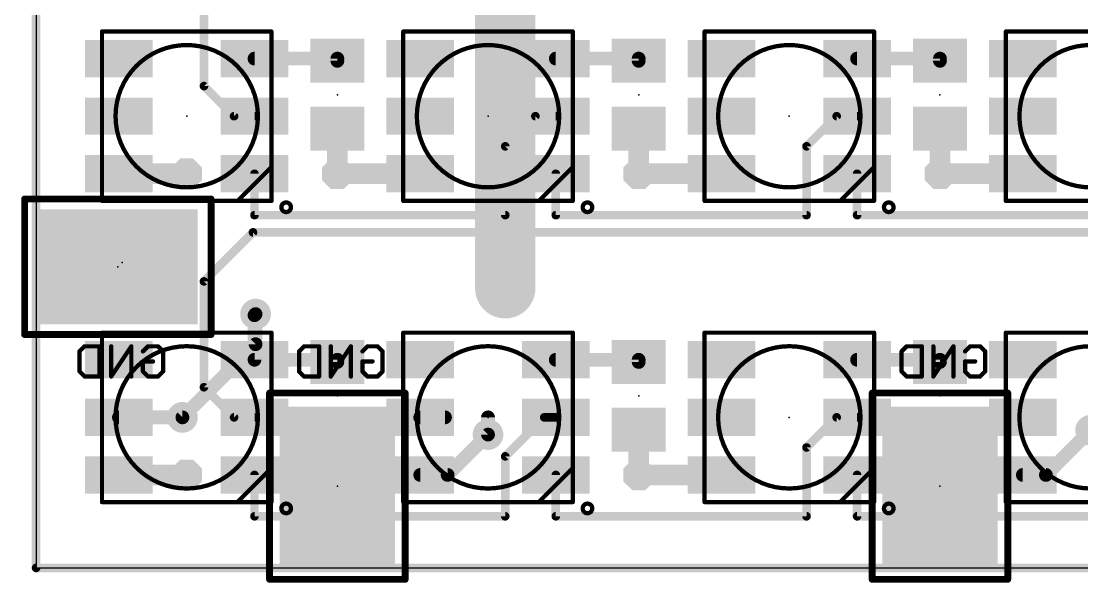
# Model space of a CAD drawing. Extents: x -36 to 36, y -36 to 36.
# Drawn here: x -36 to -4.71, y -36 to -19.42 of the extents above; entities that cross this region are included whole.
import ezdxf

# ---------------------------------------------------------------- set-up
doc = ezdxf.new("R2010")
doc.units = 0
for name, color, linetype in [('1', 12, 'CONTINUOUS'), ('16', 132, 'CONTINUOUS'), ('18', 4, 'CONTINUOUS'), ('20', 53, 'CONTINUOUS'), ('21', 40, 'CONTINUOUS'), ('22', 6, 'CONTINUOUS'), ('23', 53, 'CONTINUOUS'), ('24', 53, 'CONTINUOUS'), ('39', 12, 'CONTINUOUS'), ('41', 12, 'CONTINUOUS')]:
    doc.layers.add(name, color=color, linetype=linetype)

# ---------------------------------------------------------------- blocks, each defined once
blk = doc.blocks.new('RECT')
blk.add_solid([(-0.5, -0.5), (0.5, -0.5), (-0.5, 0.5), (0.5, 0.5)])
blk = doc.blocks.new('PIE')
at = {"const_width": 0.5}
blk.add_lwpolyline([(0, -0.25, 1), (0, 0.25, 1), (0, -0.25)], format="xyb", dxfattribs=at)
blk = doc.blocks.new('OCTAGONV')
at = {"const_width": 0.5}
blk.add_lwpolyline([(-0.25, -0.1036), (-0.25, 0.1036), (-0.1036, 0.25), (0.1036, 0.25), (0.25, 0.1036), (0.25, -0.1036), (0.1036, -0.25), (-0.1036, -0.25), (-0.25, -0.1036), (-0.25, 0.1036)], dxfattribs=at)
blk = doc.blocks.new('ROUNDV')
at = {"const_width": 0.5}
blk.add_lwpolyline([(0, -0.25, 1), (0, 0.25, 1), (0, -0.25)], format="xyb", dxfattribs=at)

msp = doc.modelspace()

# ---------------------------------------------------------------- linework, layer by layer
at = {"layer": '1'}
for points, const_width in [([(-35.56, 35.56), (-35.56, -35.56)], 0.254), ([(-30.607, -18.1839), (-30.607, -21.336)], 0.254), ([(-29.115, -20.525), (-26.67, -20.525)], 0.4064), ([(-26.67, -20.525), (-26.67, -20.59)], 0.4064), ([(-20.225, -20.525), (-17.78, -20.525)], 0.4064), ([(-17.78, -20.525), (-17.78, -20.59)], 0.4064), ([(-11.335, -20.525), (-8.89, -20.525)], 0.4064), ([(-8.89, -20.525), (-8.89, -20.59)], 0.4064), ([(-30.607, -21.336), (-29.718, -22.225)], 0.254), ([(-29.718, -22.225), (-29.115, -22.225)], 0.254), ([(-20.828, -22.225), (-21.717, -23.114)], 0.254), ([(-20.225, -22.225), (-20.828, -22.225)], 0.254), ([(-11.938, -22.225), (-12.827, -23.114)], 0.254), ([(-11.335, -22.225), (-11.938, -22.225)], 0.254), ([(-26.67, -22.59), (-26.67, -23.925)], 0.6096), ([(-17.78, -22.59), (-17.78, -23.925)], 0.6096), ([(-8.89, -22.59), (-8.89, -23.925)], 0.6096), ([(-21.717, -23.114), (-21.717, -25.146)], 0.254), ([(-12.827, -23.114), (-12.827, -25.146)], 0.254), ([(-33.115, -23.925), (-31.115, -23.925)], 0.6096), ([(-26.67, -23.925), (-24.225, -23.925)], 0.6096), ([(-17.78, -23.925), (-15.335, -23.925)], 0.6096), ([(-8.89, -23.925), (-6.445, -23.925)], 0.6096), ([(-29.115, -25.146), (-29.115, -23.925)], 0.254), ([(-20.225, -25.146), (-20.225, -23.925)], 0.254), ([(-11.335, -25.146), (-11.335, -23.925)], 0.254), ([(-21.717, -25.146), (-29.115, -25.146)], 0.254), ([(-12.827, -25.146), (-20.225, -25.146)], 0.254), ([(-3.937, -25.146), (-11.335, -25.146)], 0.254), ([(-29.159, -25.654), (-30.607, -27.102)], 0.254), ([(25.654, -25.654), (-29.159, -25.654)], 0.254), ([(-30.607, -27.102), (-30.607, -30.226)], 0.254), ([(-29.083, -28.067), (-29.115, -28.099)], 0.4064), ([(-29.115, -28.099), (-29.115, -29.415)], 0.4064), ([(-29.115, -29.415), (-26.67, -29.415)], 0.4064), ([(-26.67, -29.415), (-26.67, -29.48)], 0.4064), ([(-20.225, -29.415), (-17.78, -29.415)], 0.4064), ([(-17.78, -29.415), (-17.78, -29.48)], 0.4064), ([(-11.335, -29.415), (-8.89, -29.415)], 0.4064), ([(-8.89, -29.415), (-8.89, -29.48)], 0.4064), ([(-30.607, -30.226), (-29.718, -31.115)], 0.254), ([(-33.115, -31.115), (-31.242, -31.115)], 0.4064), ([(-24.225, -31.115), (-23.495, -31.115)], 0.4064), ([(-29.718, -31.115), (-29.115, -31.115)], 0.254), ([(-26.67, -31.48), (-26.67, -32.815)], 0.6096), ([(-20.565, -31.115), (-21.717, -32.267)], 0.254), ([(-20.225, -31.115), (-20.565, -31.115)], 0.254), ([(-17.78, -31.48), (-17.78, -32.815)], 0.6096), ([(-11.938, -31.115), (-12.827, -32.004)], 0.254), ([(-11.335, -31.115), (-11.938, -31.115)], 0.254), ([(-8.89, -31.48), (-8.89, -32.815)], 0.6096), ([(-5.764, -32.815), (-4.445, -31.496)], 0.4064), ([(-23.417, -32.815), (-22.225, -31.623)], 0.4064), ([(-12.827, -32.004), (-12.827, -34.036)], 0.254), ([(-21.717, -32.267), (-21.717, -34.036)], 0.254), ([(-33.115, -32.815), (-31.115, -32.815)], 0.6096), ([(-26.67, -32.815), (-24.225, -32.815)], 0.6096), ([(-17.78, -32.815), (-15.335, -32.815)], 0.6096), ([(-8.89, -32.815), (-6.445, -32.815)], 0.6096), ([(-29.115, -34.036), (-29.115, -32.815)], 0.254), ([(-24.225, -32.815), (-23.417, -32.815)], 0.4064), ([(-20.225, -34.036), (-20.225, -32.815)], 0.254), ([(-11.335, -34.036), (-11.335, -32.815)], 0.254), ([(-6.445, -32.815), (-5.764, -32.815)], 0.4064), ([(-21.717, -34.036), (-29.115, -34.036)], 0.254), ([(-12.827, -34.036), (-20.225, -34.036)], 0.254), ([(-3.937, -34.036), (-11.335, -34.036)], 0.254), ([(-35.56, -35.56), (35.56, -35.56)], 0.254)]:
    msp.add_lwpolyline(points, dxfattribs=dict(at, const_width=const_width))
for points, const_width in [([(-29.115, -20.4234, 1), (-29.115, -20.6266)], 0.2032), ([(-26.5684, -20.525, 1), (-26.7716, -20.525)], 0.2032), ([(-26.67, -20.6266, 1), (-26.67, -20.4234)], 0.2032), ([(-20.225, -20.4234, 1), (-20.225, -20.6266)], 0.2032), ([(-17.6784, -20.525, 1), (-17.8816, -20.525)], 0.2032), ([(-17.78, -20.6266, 1), (-17.78, -20.4234)], 0.2032), ([(-11.335, -20.4234, 1), (-11.335, -20.6266)], 0.2032), ([(-8.7884, -20.525, 1), (-8.9916, -20.525)], 0.2032), ([(-8.89, -20.6266, 1), (-8.89, -20.4234)], 0.2032), ([(-26.7716, -20.59, 1), (-26.5684, -20.59)], 0.2032), ([(-17.8816, -20.59, 1), (-17.6784, -20.59)], 0.2032), ([(-8.9916, -20.59, 1), (-8.7884, -20.59)], 0.2032), ([(-30.5621, -21.2911, 1), (-30.6519, -21.3809)], 0.127), ([(-30.6705, -21.336, 1), (-30.5435, -21.336)], 0.127), ([(-29.718, -22.1615, 1), (-29.718, -22.2885)], 0.127), ([(-29.7629, -22.2699, 1), (-29.6731, -22.1801)], 0.127), ([(-29.115, -22.2885, 1), (-29.115, -22.1615)], 0.127), ([(-20.828, -22.1615, 1), (-20.828, -22.2885)], 0.127), ([(-20.7831, -22.2699, 1), (-20.8729, -22.1801)], 0.127), ([(-20.225, -22.2885, 1), (-20.225, -22.1615)], 0.127), ([(-11.938, -22.1615, 1), (-11.938, -22.2885)], 0.127), ([(-11.8931, -22.2699, 1), (-11.9829, -22.1801)], 0.127), ([(-11.335, -22.2885, 1), (-11.335, -22.1615)], 0.127), ([(-26.5176, -22.59, 1), (-26.8224, -22.59)], 0.3048), ([(-17.6276, -22.59, 1), (-17.9324, -22.59)], 0.3048), ([(-8.7376, -22.59, 1), (-9.0424, -22.59)], 0.3048), ([(-21.6535, -23.114, 1), (-21.7805, -23.114)], 0.127), ([(-21.7619, -23.0691, 1), (-21.6721, -23.1589)], 0.127), ([(-12.7635, -23.114, 1), (-12.8905, -23.114)], 0.127), ([(-12.8719, -23.0691, 1), (-12.7821, -23.1589)], 0.127), ([(-33.115, -23.7726, 1), (-33.115, -24.0774)], 0.3048), ([(-31.115, -24.0774, 1), (-31.115, -23.7726)], 0.3048), ([(-26.67, -23.7726, 1), (-26.67, -24.0774)], 0.3048), ([(-26.8224, -23.925, 1), (-26.5176, -23.925)], 0.3048), ([(-24.225, -24.0774, 1), (-24.225, -23.7726)], 0.3048), ([(-17.78, -23.7726, 1), (-17.78, -24.0774)], 0.3048), ([(-17.9324, -23.925, 1), (-17.6276, -23.925)], 0.3048), ([(-15.335, -24.0774, 1), (-15.335, -23.7726)], 0.3048), ([(-8.89, -23.7726, 1), (-8.89, -24.0774)], 0.3048), ([(-9.0424, -23.925, 1), (-8.7376, -23.925)], 0.3048), ([(-6.445, -24.0774, 1), (-6.445, -23.7726)], 0.3048), ([(-29.0515, -23.925, 1), (-29.1785, -23.925)], 0.127), ([(-20.1615, -23.925, 1), (-20.2885, -23.925)], 0.127), ([(-11.2715, -23.925, 1), (-11.3985, -23.925)], 0.127), ([(-29.115, -25.0825, 1), (-29.115, -25.2095)], 0.127), ([(-21.717, -25.2095, 1), (-21.717, -25.0825)], 0.127), ([(-20.225, -25.0825, 1), (-20.225, -25.2095)], 0.127), ([(-12.827, -25.2095, 1), (-12.827, -25.0825)], 0.127), ([(-11.335, -25.0825, 1), (-11.335, -25.2095)], 0.127), ([(-29.1785, -25.146, 1), (-29.0515, -25.146)], 0.127), ([(-21.7805, -25.146, 1), (-21.6535, -25.146)], 0.127), ([(-20.2885, -25.146, 1), (-20.1615, -25.146)], 0.127), ([(-12.8905, -25.146, 1), (-12.7635, -25.146)], 0.127), ([(-11.3985, -25.146, 1), (-11.2715, -25.146)], 0.127), ([(-29.159, -25.5905, 1), (-29.159, -25.7175)], 0.127), ([(-29.1141, -25.6989, 1), (-29.2039, -25.6091)], 0.127), ([(-30.5435, -27.102, 1), (-30.6705, -27.102)], 0.127), ([(-30.6519, -27.0571, 1), (-30.5621, -27.1469)], 0.127), ([(-29.0134, -28.099, 1), (-29.2166, -28.099)], 0.2032), ([(-29.1868, -28.0272, 1), (-29.0432, -28.1708)], 0.2032), ([(-29.0112, -28.1388, 1), (-29.1548, -27.9952)], 0.2032), ([(-29.115, -29.3134, 1), (-29.115, -29.5166)], 0.2032), ([(-29.2166, -29.415, 1), (-29.0134, -29.415)], 0.2032), ([(-26.5684, -29.415, 1), (-26.7716, -29.415)], 0.2032), ([(-26.7716, -29.48, 1), (-26.5684, -29.48)], 0.2032), ([(-26.67, -29.5166, 1), (-26.67, -29.3134)], 0.2032), ([(-20.225, -29.3134, 1), (-20.225, -29.5166)], 0.2032), ([(-17.6784, -29.415, 1), (-17.8816, -29.415)], 0.2032), ([(-17.8816, -29.48, 1), (-17.6784, -29.48)], 0.2032), ([(-17.78, -29.5166, 1), (-17.78, -29.3134)], 0.2032), ([(-11.335, -29.3134, 1), (-11.335, -29.5166)], 0.2032), ([(-8.7884, -29.415, 1), (-8.9916, -29.415)], 0.2032), ([(-8.9916, -29.48, 1), (-8.7884, -29.48)], 0.2032), ([(-8.89, -29.5166, 1), (-8.89, -29.3134)], 0.2032), ([(-30.5621, -30.1811, 1), (-30.6519, -30.2709)], 0.127), ([(-30.6705, -30.226, 1), (-30.5435, -30.226)], 0.127), ([(-33.115, -31.0134, 1), (-33.115, -31.2166)], 0.2032), ([(-31.242, -31.2166, 1), (-31.242, -31.0134)], 0.2032), ([(-24.225, -31.0134, 1), (-24.225, -31.2166)], 0.2032), ([(-23.495, -31.2166, 1), (-23.495, -31.0134)], 0.2032), ([(-29.718, -31.0515, 1), (-29.718, -31.1785)], 0.127), ([(-29.7629, -31.1599, 1), (-29.6731, -31.0701)], 0.127), ([(-29.115, -31.1785, 1), (-29.115, -31.0515)], 0.127), ([(-26.5176, -31.48, 1), (-26.8224, -31.48)], 0.3048), ([(-20.565, -31.0515, 1), (-20.565, -31.1785)], 0.127), ([(-20.5201, -31.1599, 1), (-20.6099, -31.0701)], 0.127), ([(-20.225, -31.1785, 1), (-20.225, -31.0515)], 0.127), ([(-17.6276, -31.48, 1), (-17.9324, -31.48)], 0.3048), ([(-11.938, -31.0515, 1), (-11.938, -31.1785)], 0.127), ([(-11.8931, -31.1599, 1), (-11.9829, -31.0701)], 0.127), ([(-11.335, -31.1785, 1), (-11.335, -31.0515)], 0.127), ([(-8.7376, -31.48, 1), (-9.0424, -31.48)], 0.3048), ([(-22.1532, -31.6948, 1), (-22.2968, -31.5512)], 0.2032), ([(-12.7635, -32.004, 1), (-12.8905, -32.004)], 0.127), ([(-12.8719, -31.9591, 1), (-12.7821, -32.0489)], 0.127), ([(-21.6535, -32.267, 1), (-21.7805, -32.267)], 0.127), ([(-21.7619, -32.2221, 1), (-21.6721, -32.3119)], 0.127), ([(-33.115, -32.6626, 1), (-33.115, -32.9674)], 0.3048), ([(-31.115, -32.9674, 1), (-31.115, -32.6626)], 0.3048), ([(-26.67, -32.6626, 1), (-26.67, -32.9674)], 0.3048), ([(-24.225, -32.9674, 1), (-24.225, -32.6626)], 0.3048), ([(-17.78, -32.6626, 1), (-17.78, -32.9674)], 0.3048), ([(-15.335, -32.9674, 1), (-15.335, -32.6626)], 0.3048), ([(-8.89, -32.6626, 1), (-8.89, -32.9674)], 0.3048), ([(-6.445, -32.9674, 1), (-6.445, -32.6626)], 0.3048), ([(-29.0515, -32.815, 1), (-29.1785, -32.815)], 0.127), ([(-26.8224, -32.815, 1), (-26.5176, -32.815)], 0.3048), ([(-24.225, -32.7134, 1), (-24.225, -32.9166)], 0.2032), ([(-23.4888, -32.7432, 1), (-23.3452, -32.8868)], 0.2032), ([(-23.417, -32.9166, 1), (-23.417, -32.7134)], 0.2032), ([(-20.1615, -32.815, 1), (-20.2885, -32.815)], 0.127), ([(-17.9324, -32.815, 1), (-17.6276, -32.815)], 0.3048), ([(-11.2715, -32.815, 1), (-11.3985, -32.815)], 0.127), ([(-9.0424, -32.815, 1), (-8.7376, -32.815)], 0.3048), ([(-6.445, -32.7134, 1), (-6.445, -32.9166)], 0.2032), ([(-5.8358, -32.7432, 1), (-5.6922, -32.8868)], 0.2032), ([(-5.764, -32.9166, 1), (-5.764, -32.7134)], 0.2032), ([(-29.115, -33.9725, 1), (-29.115, -34.0995)], 0.127), ([(-29.1785, -34.036, 1), (-29.0515, -34.036)], 0.127), ([(-21.7805, -34.036, 1), (-21.6535, -34.036)], 0.127), ([(-21.717, -34.0995, 1), (-21.717, -33.9725)], 0.127), ([(-20.225, -33.9725, 1), (-20.225, -34.0995)], 0.127), ([(-20.2885, -34.036, 1), (-20.1615, -34.036)], 0.127), ([(-12.8905, -34.036, 1), (-12.7635, -34.036)], 0.127), ([(-12.827, -34.0995, 1), (-12.827, -33.9725)], 0.127), ([(-11.335, -33.9725, 1), (-11.335, -34.0995)], 0.127), ([(-11.3985, -34.036, 1), (-11.2715, -34.036)], 0.127), ([(-35.56, -35.4965, 1), (-35.56, -35.6235)], 0.127), ([(-35.6235, -35.56, 1), (-35.4965, -35.56)], 0.127)]:
    msp.add_lwpolyline(points, format="xyb", dxfattribs=dict(at, const_width=const_width))
at = {"layer": '16'}
for points, const_width in [([(-35.56, 35.56), (-35.56, -35.56)], 0.254), ([(-21.717, -18.034), (-21.717, -27.305)], 1.778), ([(-29.083, -28.956), (-29.083, -28.067)], 0.4064), ([(-31.242, -31.115), (-29.083, -28.956)], 0.4064), ([(-22.225, -31.623), (-22.225, -31.115)], 0.4064), ([(-35.56, -35.56), (35.56, -35.56)], 0.254)]:
    msp.add_lwpolyline(points, dxfattribs=dict(at, const_width=const_width))
for points, const_width in [([(-22.1615, -27.305, 1), (-21.2725, -27.305)], 0.889), ([(-28.9814, -28.067, 1), (-29.1846, -28.067)], 0.2032), ([(-29.0112, -29.0278, 1), (-29.1548, -28.8842)], 0.2032), ([(-29.1846, -28.956, 1), (-28.9814, -28.956)], 0.2032), ([(-31.3138, -31.0432, 1), (-31.1702, -31.1868)], 0.2032), ([(-22.1234, -31.115, 1), (-22.3266, -31.115)], 0.2032), ([(-22.3266, -31.623, 1), (-22.1234, -31.623)], 0.2032), ([(-35.56, -35.4965, 1), (-35.56, -35.6235)], 0.127), ([(-35.6235, -35.56, 1), (-35.4965, -35.56)], 0.127)]:
    msp.add_lwpolyline(points, format="xyb", dxfattribs=dict(at, const_width=const_width))
at = {"layer": '20'}
for p, q in [((-35.56, 35.56), (-35.56, -35.56)), ((-35.56, -35.56), (35.56, -35.56))]:
    msp.add_line(p, q, dxfattribs=at)
at = {"layer": '21'}
for points, const_width in [([(-33.5832, -19.725, 1), (-33.6468, -19.725)], 0.0635), ([(-33.615, -19.6933, 1), (-33.615, -19.7568)], 0.0635), ([(-28.5833, -19.725, 1), (-28.6468, -19.725)], 0.0635), ([(-28.615, -19.7568, 1), (-28.615, -19.6933)], 0.0635), ([(-24.6933, -19.725, 1), (-24.7568, -19.725)], 0.0635), ([(-24.725, -19.6933, 1), (-24.725, -19.7568)], 0.0635), ([(-19.6933, -19.725, 1), (-19.7568, -19.725)], 0.0635), ([(-19.725, -19.7568, 1), (-19.725, -19.6933)], 0.0635), ([(-15.8033, -19.725, 1), (-15.8668, -19.725)], 0.0635), ([(-15.835, -19.6933, 1), (-15.835, -19.7568)], 0.0635), ([(-10.8033, -19.725, 1), (-10.8668, -19.725)], 0.0635), ([(-10.835, -19.7568, 1), (-10.835, -19.6933)], 0.0635), ([(-6.9133, -19.725, 1), (-6.9768, -19.725)], 0.0635), ([(-6.945, -19.6933, 1), (-6.945, -19.7568)], 0.0635), ([(-31.115, -24.325, 1), (-31.115, -20.125, 1), (-31.115, -24.325)], 0.127), ([(-22.225, -24.325, 1), (-22.225, -20.125, 1), (-22.225, -24.325)], 0.127), ([(-13.335, -24.325, 1), (-13.335, -20.125, 1), (-13.335, -24.325)], 0.127), ([(-4.445, -24.325, 1), (-4.445, -20.125, 1), (-4.445, -24.325)], 0.127), ([(-28.5833, -23.725, 1), (-28.6468, -23.725)], 0.0635), ([(-28.6468, -23.725, 1), (-28.5833, -23.725)], 0.0635), ([(-28.5925, -23.7475, 1), (-28.6375, -23.7025)], 0.0635), ([(-19.6933, -23.725, 1), (-19.7568, -23.725)], 0.0635), ([(-19.7568, -23.725, 1), (-19.6933, -23.725)], 0.0635), ([(-19.7025, -23.7475, 1), (-19.7475, -23.7025)], 0.0635), ([(-10.8033, -23.725, 1), (-10.8668, -23.725)], 0.0635), ([(-10.8668, -23.725, 1), (-10.8033, -23.725)], 0.0635), ([(-10.8125, -23.7475, 1), (-10.8575, -23.7025)], 0.0635), ([(-33.6468, -24.725, 1), (-33.5832, -24.725)], 0.0635), ([(-33.615, -24.6933, 1), (-33.615, -24.7568)], 0.0635), ([(-29.6375, -24.7025, 1), (-29.5925, -24.7475)], 0.0635), ([(-29.615, -24.6933, 1), (-29.615, -24.7568)], 0.0635), ([(-29.615, -24.7568, 1), (-29.615, -24.6933)], 0.0635), ([(-28.6468, -24.725, 1), (-28.5833, -24.725)], 0.0635), ([(-28.615, -24.7568, 1), (-28.615, -24.6933)], 0.0635), ([(-28.181, -25.0544, 1), (-28.181, -24.7716, 1), (-28.181, -25.0544)], 0.127), ([(-24.725, -24.6933, 1), (-24.725, -24.7568)], 0.0635), ([(-24.7568, -24.725, 1), (-24.6933, -24.725)], 0.0635), ([(-20.7475, -24.7025, 1), (-20.7025, -24.7475)], 0.0635), ([(-20.725, -24.6933, 1), (-20.725, -24.7568)], 0.0635), ([(-20.725, -24.7568, 1), (-20.725, -24.6933)], 0.0635), ([(-19.7568, -24.725, 1), (-19.6933, -24.725)], 0.0635), ([(-19.725, -24.7568, 1), (-19.725, -24.6933)], 0.0635), ([(-19.291, -25.0544, 1), (-19.291, -24.7716, 1), (-19.291, -25.0544)], 0.127), ([(-15.835, -24.6933, 1), (-15.835, -24.7568)], 0.0635), ([(-15.8668, -24.725, 1), (-15.8033, -24.725)], 0.0635), ([(-11.8575, -24.7025, 1), (-11.8125, -24.7475)], 0.0635), ([(-11.835, -24.6933, 1), (-11.835, -24.7568)], 0.0635), ([(-11.835, -24.7568, 1), (-11.835, -24.6933)], 0.0635), ([(-10.8668, -24.725, 1), (-10.8033, -24.725)], 0.0635), ([(-10.835, -24.7568, 1), (-10.835, -24.6933)], 0.0635), ([(-10.401, -25.0544, 1), (-10.401, -24.7716, 1), (-10.401, -25.0544)], 0.127), ([(-6.9768, -24.725, 1), (-6.9133, -24.725)], 0.0635), ([(-6.945, -24.6933, 1), (-6.945, -24.7568)], 0.0635), ([(-33.5832, -28.615, 1), (-33.6468, -28.615)], 0.0635), ([(-33.615, -28.5833, 1), (-33.615, -28.6468)], 0.0635), ([(-28.5833, -28.615, 1), (-28.6468, -28.615)], 0.0635), ([(-28.615, -28.6468, 1), (-28.615, -28.5833)], 0.0635), ([(-24.6933, -28.615, 1), (-24.7568, -28.615)], 0.0635), ([(-24.725, -28.5833, 1), (-24.725, -28.6468)], 0.0635), ([(-19.6933, -28.615, 1), (-19.7568, -28.615)], 0.0635), ([(-19.725, -28.6468, 1), (-19.725, -28.5833)], 0.0635), ([(-15.8033, -28.615, 1), (-15.8668, -28.615)], 0.0635), ([(-15.835, -28.5833, 1), (-15.835, -28.6468)], 0.0635), ([(-10.8033, -28.615, 1), (-10.8668, -28.615)], 0.0635), ([(-10.835, -28.6468, 1), (-10.835, -28.5833)], 0.0635), ([(-6.9133, -28.615, 1), (-6.9768, -28.615)], 0.0635), ([(-6.945, -28.5833, 1), (-6.945, -28.6468)], 0.0635), ([(-31.115, -33.215, 1), (-31.115, -29.015, 1), (-31.115, -33.215)], 0.127), ([(-22.225, -33.215, 1), (-22.225, -29.015, 1), (-22.225, -33.215)], 0.127), ([(-13.335, -33.215, 1), (-13.335, -29.015, 1), (-13.335, -33.215)], 0.127), ([(-4.445, -33.215, 1), (-4.445, -29.015, 1), (-4.445, -33.215)], 0.127), ([(-28.5833, -32.615, 1), (-28.6468, -32.615)], 0.0635), ([(-28.6468, -32.615, 1), (-28.5833, -32.615)], 0.0635), ([(-28.5925, -32.6375, 1), (-28.6375, -32.5925)], 0.0635), ([(-19.6933, -32.615, 1), (-19.7568, -32.615)], 0.0635), ([(-19.7568, -32.615, 1), (-19.6933, -32.615)], 0.0635), ([(-19.7025, -32.6375, 1), (-19.7475, -32.5925)], 0.0635), ([(-10.8033, -32.615, 1), (-10.8668, -32.615)], 0.0635), ([(-10.8668, -32.615, 1), (-10.8033, -32.615)], 0.0635), ([(-10.8125, -32.6375, 1), (-10.8575, -32.5925)], 0.0635), ([(-33.615, -33.5832, 1), (-33.615, -33.6468)], 0.0635), ([(-33.6468, -33.615, 1), (-33.5832, -33.615)], 0.0635), ([(-29.6375, -33.5925, 1), (-29.5925, -33.6375)], 0.0635), ([(-29.615, -33.5832, 1), (-29.615, -33.6468)], 0.0635), ([(-29.615, -33.6468, 1), (-29.615, -33.5832)], 0.0635), ([(-28.6468, -33.615, 1), (-28.5833, -33.615)], 0.0635), ([(-28.615, -33.6468, 1), (-28.615, -33.5832)], 0.0635), ([(-28.181, -33.9444, 1), (-28.181, -33.6616, 1), (-28.181, -33.9444)], 0.127), ([(-24.725, -33.5832, 1), (-24.725, -33.6468)], 0.0635), ([(-24.7568, -33.615, 1), (-24.6933, -33.615)], 0.0635), ([(-20.725, -33.5832, 1), (-20.725, -33.6468)], 0.0635), ([(-20.7475, -33.5925, 1), (-20.7025, -33.6375)], 0.0635), ([(-20.725, -33.6468, 1), (-20.725, -33.5832)], 0.0635), ([(-19.7568, -33.615, 1), (-19.6933, -33.615)], 0.0635), ([(-19.725, -33.6468, 1), (-19.725, -33.5832)], 0.0635), ([(-19.291, -33.9444, 1), (-19.291, -33.6616, 1), (-19.291, -33.9444)], 0.127), ([(-15.835, -33.5832, 1), (-15.835, -33.6468)], 0.0635), ([(-15.8668, -33.615, 1), (-15.8033, -33.615)], 0.0635), ([(-11.835, -33.5832, 1), (-11.835, -33.6468)], 0.0635), ([(-11.8575, -33.5925, 1), (-11.8125, -33.6375)], 0.0635), ([(-11.835, -33.6468, 1), (-11.835, -33.5832)], 0.0635), ([(-10.8668, -33.615, 1), (-10.8033, -33.615)], 0.0635), ([(-10.835, -33.6468, 1), (-10.835, -33.5832)], 0.0635), ([(-10.401, -33.9444, 1), (-10.401, -33.6616, 1), (-10.401, -33.9444)], 0.127), ([(-6.945, -33.5832, 1), (-6.945, -33.6468)], 0.0635), ([(-6.9768, -33.615, 1), (-6.9133, -33.615)], 0.0635)]:
    msp.add_lwpolyline(points, format="xyb", dxfattribs=dict(at, const_width=const_width))
at = {"layer": '21', "const_width": 0.127}
for points in [[(-33.615, -19.725), (-28.615, -19.725)], [(-33.615, -24.725), (-33.615, -19.725)], [(-28.615, -19.725), (-28.615, -23.725)], [(-24.725, -19.725), (-19.725, -19.725)], [(-24.725, -24.725), (-24.725, -19.725)], [(-19.725, -19.725), (-19.725, -23.725)], [(-15.835, -19.725), (-10.835, -19.725)], [(-15.835, -24.725), (-15.835, -19.725)], [(-10.835, -19.725), (-10.835, -23.725)], [(-6.945, -19.725), (-1.945, -19.725)], [(-6.945, -24.725), (-6.945, -19.725)], [(-29.615, -24.725), (-28.615, -23.725)], [(-28.615, -23.725), (-28.615, -24.725)], [(-20.725, -24.725), (-19.725, -23.725)], [(-19.725, -23.725), (-19.725, -24.725)], [(-11.835, -24.725), (-10.835, -23.725)], [(-10.835, -23.725), (-10.835, -24.725)], [(-29.615, -24.725), (-33.615, -24.725)], [(-28.615, -24.725), (-29.615, -24.725)], [(-20.725, -24.725), (-24.725, -24.725)], [(-19.725, -24.725), (-20.725, -24.725)], [(-11.835, -24.725), (-15.835, -24.725)], [(-10.835, -24.725), (-11.835, -24.725)], [(-2.945, -24.725), (-6.945, -24.725)], [(-33.615, -28.615), (-28.615, -28.615)], [(-33.615, -33.615), (-33.615, -28.615)], [(-28.615, -28.615), (-28.615, -32.615)], [(-24.725, -28.615), (-19.725, -28.615)], [(-24.725, -33.615), (-24.725, -28.615)], [(-19.725, -28.615), (-19.725, -32.615)], [(-15.835, -28.615), (-10.835, -28.615)], [(-15.835, -33.615), (-15.835, -28.615)], [(-10.835, -28.615), (-10.835, -32.615)], [(-6.945, -28.615), (-1.945, -28.615)], [(-6.945, -33.615), (-6.945, -28.615)], [(-29.615, -33.615), (-28.615, -32.615)], [(-28.615, -32.615), (-28.615, -33.615)], [(-20.725, -33.615), (-19.725, -32.615)], [(-19.725, -32.615), (-19.725, -33.615)], [(-11.835, -33.615), (-10.835, -32.615)], [(-10.835, -32.615), (-10.835, -33.615)], [(-29.615, -33.615), (-33.615, -33.615)], [(-28.615, -33.615), (-29.615, -33.615)], [(-20.725, -33.615), (-24.725, -33.615)], [(-19.725, -33.615), (-20.725, -33.615)], [(-11.835, -33.615), (-15.835, -33.615)], [(-10.835, -33.615), (-11.835, -33.615)], [(-2.945, -33.615), (-6.945, -33.615)]]:
    msp.add_lwpolyline(points, dxfattribs=at)
at = {"layer": '22'}
for points, const_width in [([(-30.397, -24.67), (-35.897, -24.67)], 0.2032), ([(-35.897, -24.67), (-35.897, -28.67)], 0.2032), ([(-30.397, -28.67), (-30.397, -24.67)], 0.2032), ([(-35.897, -28.67), (-30.397, -28.67)], 0.2032), ([(-34.2777, -29.167), (-34.1294, -29.0187)], 0.127), ([(-34.1294, -29.0187), (-33.6845, -29.0187)], 0.127), ([(-33.6845, -29.0187), (-33.6845, -29.9085)], 0.127), ([(-32.749, -29.0187), (-33.3422, -29.9085)], 0.127), ([(-33.3422, -29.9085), (-33.3422, -29.0187)], 0.127), ([(-32.749, -29.9085), (-32.749, -29.0187)], 0.127), ([(-32.4067, -29.167), (-32.2584, -29.0187)], 0.127), ([(-32.2584, -29.0187), (-31.9618, -29.0187)], 0.127), ([(-31.9618, -29.0187), (-31.8135, -29.167)], 0.127), ([(-27.8007, -29.167), (-27.6524, -29.0187)], 0.127), ([(-27.6524, -29.0187), (-27.2075, -29.0187)], 0.127), ([(-27.2075, -29.0187), (-27.2075, -29.9085)], 0.127), ([(-26.272, -29.0187), (-26.8652, -29.9085)], 0.127), ([(-26.8652, -29.9085), (-26.8652, -29.0187)], 0.127), ([(-26.272, -29.9085), (-26.272, -29.0187)], 0.127), ([(-25.9297, -29.167), (-25.7814, -29.0187)], 0.127), ([(-25.7814, -29.0187), (-25.4848, -29.0187)], 0.127), ([(-25.4848, -29.0187), (-25.3365, -29.167)], 0.127), ([(-10.0207, -29.167), (-9.8724, -29.0187)], 0.127), ([(-9.8724, -29.0187), (-9.4275, -29.0187)], 0.127), ([(-9.4275, -29.0187), (-9.4275, -29.9085)], 0.127), ([(-8.492, -29.0187), (-9.0852, -29.9085)], 0.127), ([(-9.0852, -29.9085), (-9.0852, -29.0187)], 0.127), ([(-8.492, -29.9085), (-8.492, -29.0187)], 0.127), ([(-8.1497, -29.167), (-8.0014, -29.0187)], 0.127), ([(-8.0014, -29.0187), (-7.7048, -29.0187)], 0.127), ([(-7.7048, -29.0187), (-7.5565, -29.167)], 0.127), ([(-34.2777, -29.7602), (-34.2777, -29.167)], 0.127), ([(-32.4067, -29.7602), (-32.4067, -29.4636)], 0.127), ([(-32.4067, -29.4636), (-32.1101, -29.4636)], 0.127), ([(-31.8135, -29.167), (-31.8135, -29.7602)], 0.127), ([(-27.8007, -29.7602), (-27.8007, -29.167)], 0.127), ([(-25.9297, -29.7602), (-25.9297, -29.4636)], 0.127), ([(-25.9297, -29.4636), (-25.6331, -29.4636)], 0.127), ([(-25.3365, -29.167), (-25.3365, -29.7602)], 0.127), ([(-10.0207, -29.7602), (-10.0207, -29.167)], 0.127), ([(-8.1497, -29.7602), (-8.1497, -29.4636)], 0.127), ([(-8.1497, -29.4636), (-7.8531, -29.4636)], 0.127), ([(-7.5565, -29.167), (-7.5565, -29.7602)], 0.127), ([(-34.1294, -29.9085), (-34.2777, -29.7602)], 0.127), ([(-32.2584, -29.9085), (-32.4067, -29.7602)], 0.127), ([(-31.8135, -29.7602), (-31.9618, -29.9085)], 0.127), ([(-27.6524, -29.9085), (-27.8007, -29.7602)], 0.127), ([(-25.7814, -29.9085), (-25.9297, -29.7602)], 0.127), ([(-25.3365, -29.7602), (-25.4848, -29.9085)], 0.127), ([(-9.8724, -29.9085), (-10.0207, -29.7602)], 0.127), ([(-8.0014, -29.9085), (-8.1497, -29.7602)], 0.127), ([(-7.5565, -29.7602), (-7.7048, -29.9085)], 0.127), ([(-33.6845, -29.9085), (-34.1294, -29.9085)], 0.127), ([(-31.9618, -29.9085), (-32.2584, -29.9085)], 0.127), ([(-27.2075, -29.9085), (-27.6524, -29.9085)], 0.127), ([(-25.4848, -29.9085), (-25.7814, -29.9085)], 0.127), ([(-9.4275, -29.9085), (-9.8724, -29.9085)], 0.127), ([(-7.7048, -29.9085), (-8.0014, -29.9085)], 0.127), ([(-28.67, -30.397), (-28.67, -35.897)], 0.2032), ([(-24.67, -30.397), (-28.67, -30.397)], 0.2032), ([(-24.67, -35.897), (-24.67, -30.397)], 0.2032), ([(-10.89, -30.397), (-10.89, -35.897)], 0.2032), ([(-6.89, -30.397), (-10.89, -30.397)], 0.2032), ([(-6.89, -35.897), (-6.89, -30.397)], 0.2032), ([(-28.67, -35.897), (-24.67, -35.897)], 0.2032), ([(-10.89, -35.897), (-6.89, -35.897)], 0.2032)]:
    msp.add_lwpolyline(points, dxfattribs=dict(at, const_width=const_width))
for points, const_width in [([(-35.897, -24.6192, 1), (-35.897, -24.7208)], 0.1016), ([(-35.8462, -24.67, 1), (-35.9478, -24.67)], 0.1016), ([(-30.3462, -24.67, 1), (-30.4478, -24.67)], 0.1016), ([(-30.397, -24.7208, 1), (-30.397, -24.6192)], 0.1016), ([(-35.897, -28.6192, 1), (-35.897, -28.7208)], 0.1016), ([(-35.9478, -28.67, 1), (-35.8462, -28.67)], 0.1016), ([(-30.4478, -28.67, 1), (-30.3462, -28.67)], 0.1016), ([(-30.397, -28.7208, 1), (-30.397, -28.6192)], 0.1016), ([(-34.1294, -28.987, 1), (-34.1294, -29.0505)], 0.0635), ([(-34.107, -29.0412, 1), (-34.1519, -28.9963)], 0.0635), ([(-33.6528, -29.0187, 1), (-33.7163, -29.0187)], 0.0635), ([(-33.6845, -29.0505, 1), (-33.6845, -28.987)], 0.0635), ([(-33.3104, -29.0187, 1), (-33.3739, -29.0187)], 0.0635), ([(-32.7173, -29.0187, 1), (-32.7808, -29.0187)], 0.0635), ([(-32.7226, -29.0364, 1), (-32.7754, -29.0011)], 0.0635), ([(-32.2584, -28.987, 1), (-32.2584, -29.0505)], 0.0635), ([(-32.2359, -29.0412, 1), (-32.2808, -28.9963)], 0.0635), ([(-31.9393, -28.9963, 1), (-31.9842, -29.0412)], 0.0635), ([(-31.9618, -29.0505, 1), (-31.9618, -28.987)], 0.0635), ([(-27.6524, -28.987, 1), (-27.6524, -29.0505)], 0.0635), ([(-27.63, -29.0412, 1), (-27.6749, -28.9963)], 0.0635), ([(-27.1758, -29.0187, 1), (-27.2393, -29.0187)], 0.0635), ([(-27.2075, -29.0505, 1), (-27.2075, -28.987)], 0.0635), ([(-26.8334, -29.0187, 1), (-26.8969, -29.0187)], 0.0635), ([(-26.2403, -29.0187, 1), (-26.3038, -29.0187)], 0.0635), ([(-26.2456, -29.0364, 1), (-26.2984, -29.0011)], 0.0635), ([(-25.7814, -28.987, 1), (-25.7814, -29.0505)], 0.0635), ([(-25.7589, -29.0412, 1), (-25.8038, -28.9963)], 0.0635), ([(-25.4623, -28.9963, 1), (-25.5072, -29.0412)], 0.0635), ([(-25.4848, -29.0505, 1), (-25.4848, -28.987)], 0.0635), ([(-9.8724, -28.987, 1), (-9.8724, -29.0505)], 0.0635), ([(-9.85, -29.0412, 1), (-9.8949, -28.9963)], 0.0635), ([(-9.3958, -29.0187, 1), (-9.4593, -29.0187)], 0.0635), ([(-9.4275, -29.0505, 1), (-9.4275, -28.987)], 0.0635), ([(-9.0534, -29.0187, 1), (-9.1169, -29.0187)], 0.0635), ([(-8.4603, -29.0187, 1), (-8.5238, -29.0187)], 0.0635), ([(-8.4656, -29.0364, 1), (-8.5184, -29.0011)], 0.0635), ([(-8.0014, -28.987, 1), (-8.0014, -29.0505)], 0.0635), ([(-7.9789, -29.0412, 1), (-8.0238, -28.9963)], 0.0635), ([(-7.6823, -28.9963, 1), (-7.7272, -29.0412)], 0.0635), ([(-7.7048, -29.0505, 1), (-7.7048, -28.987)], 0.0635), ([(-34.246, -29.167, 1), (-34.3095, -29.167)], 0.0635), ([(-34.3002, -29.1446, 1), (-34.2553, -29.1895)], 0.0635), ([(-32.3749, -29.4636, 1), (-32.4384, -29.4636)], 0.0635), ([(-32.4067, -29.4319, 1), (-32.4067, -29.4954)], 0.0635), ([(-32.4291, -29.1446, 1), (-32.3842, -29.1895)], 0.0635), ([(-32.1101, -29.4954, 1), (-32.1101, -29.4319)], 0.0635), ([(-31.7818, -29.167, 1), (-31.8453, -29.167)], 0.0635), ([(-31.836, -29.1895, 1), (-31.791, -29.1446)], 0.0635), ([(-27.769, -29.167, 1), (-27.8325, -29.167)], 0.0635), ([(-27.8232, -29.1446, 1), (-27.7783, -29.1895)], 0.0635), ([(-25.8979, -29.4636, 1), (-25.9614, -29.4636)], 0.0635), ([(-25.9297, -29.4319, 1), (-25.9297, -29.4954)], 0.0635), ([(-25.9521, -29.1446, 1), (-25.9072, -29.1895)], 0.0635), ([(-25.6331, -29.4954, 1), (-25.6331, -29.4319)], 0.0635), ([(-25.3048, -29.167, 1), (-25.3682, -29.167)], 0.0635), ([(-25.359, -29.1895, 1), (-25.314, -29.1446)], 0.0635), ([(-9.989, -29.167, 1), (-10.0525, -29.167)], 0.0635), ([(-10.0432, -29.1446, 1), (-9.9983, -29.1895)], 0.0635), ([(-8.1179, -29.4636, 1), (-8.1814, -29.4636)], 0.0635), ([(-8.1497, -29.4319, 1), (-8.1497, -29.4954)], 0.0635), ([(-8.1721, -29.1446, 1), (-8.1272, -29.1895)], 0.0635), ([(-7.8531, -29.4954, 1), (-7.8531, -29.4319)], 0.0635), ([(-7.5248, -29.167, 1), (-7.5883, -29.167)], 0.0635), ([(-7.579, -29.1895, 1), (-7.534, -29.1446)], 0.0635), ([(-34.3095, -29.7602, 1), (-34.246, -29.7602)], 0.0635), ([(-34.2553, -29.7378, 1), (-34.3002, -29.7827)], 0.0635), ([(-32.4384, -29.7602, 1), (-32.3749, -29.7602)], 0.0635), ([(-32.3842, -29.7378, 1), (-32.4291, -29.7827)], 0.0635), ([(-31.8453, -29.7602, 1), (-31.7818, -29.7602)], 0.0635), ([(-31.791, -29.7827, 1), (-31.836, -29.7378)], 0.0635), ([(-27.8325, -29.7602, 1), (-27.769, -29.7602)], 0.0635), ([(-27.7783, -29.7378, 1), (-27.8232, -29.7827)], 0.0635), ([(-25.9614, -29.7602, 1), (-25.8979, -29.7602)], 0.0635), ([(-25.9072, -29.7378, 1), (-25.9521, -29.7827)], 0.0635), ([(-25.3682, -29.7602, 1), (-25.3048, -29.7602)], 0.0635), ([(-25.314, -29.7827, 1), (-25.359, -29.7378)], 0.0635), ([(-9.9983, -29.7378, 1), (-10.0432, -29.7827)], 0.0635), ([(-10.0525, -29.7602, 1), (-9.989, -29.7602)], 0.0635), ([(-8.1814, -29.7602, 1), (-8.1179, -29.7602)], 0.0635), ([(-8.1272, -29.7378, 1), (-8.1721, -29.7827)], 0.0635), ([(-7.5883, -29.7602, 1), (-7.5248, -29.7602)], 0.0635), ([(-7.534, -29.7827, 1), (-7.579, -29.7378)], 0.0635), ([(-34.1294, -29.8768, 1), (-34.1294, -29.9402)], 0.0635), ([(-34.1519, -29.931, 1), (-34.107, -29.886)], 0.0635), ([(-33.7163, -29.9085, 1), (-33.6528, -29.9085)], 0.0635), ([(-33.6845, -29.9402, 1), (-33.6845, -29.8768)], 0.0635), ([(-33.3686, -29.8909, 1), (-33.3158, -29.9261)], 0.0635), ([(-33.3739, -29.9085, 1), (-33.3104, -29.9085)], 0.0635), ([(-32.7808, -29.9085, 1), (-32.7173, -29.9085)], 0.0635), ([(-32.2584, -29.8768, 1), (-32.2584, -29.9402)], 0.0635), ([(-32.2808, -29.931, 1), (-32.2359, -29.886)], 0.0635), ([(-31.9842, -29.886, 1), (-31.9393, -29.931)], 0.0635), ([(-31.9618, -29.9402, 1), (-31.9618, -29.8768)], 0.0635), ([(-27.6524, -29.8768, 1), (-27.6524, -29.9402)], 0.0635), ([(-27.6749, -29.931, 1), (-27.63, -29.886)], 0.0635), ([(-27.2393, -29.9085, 1), (-27.1758, -29.9085)], 0.0635), ([(-27.2075, -29.9402, 1), (-27.2075, -29.8768)], 0.0635), ([(-26.8916, -29.8909, 1), (-26.8388, -29.9261)], 0.0635), ([(-26.8969, -29.9085, 1), (-26.8334, -29.9085)], 0.0635), ([(-26.3038, -29.9085, 1), (-26.2403, -29.9085)], 0.0635), ([(-25.7814, -29.8768, 1), (-25.7814, -29.9402)], 0.0635), ([(-25.8038, -29.931, 1), (-25.7589, -29.886)], 0.0635), ([(-25.5072, -29.886, 1), (-25.4623, -29.931)], 0.0635), ([(-25.4848, -29.9402, 1), (-25.4848, -29.8768)], 0.0635), ([(-9.8724, -29.8768, 1), (-9.8724, -29.9402)], 0.0635), ([(-9.8949, -29.931, 1), (-9.85, -29.886)], 0.0635), ([(-9.4593, -29.9085, 1), (-9.3958, -29.9085)], 0.0635), ([(-9.4275, -29.9402, 1), (-9.4275, -29.8768)], 0.0635), ([(-9.1116, -29.8909, 1), (-9.0588, -29.9261)], 0.0635), ([(-9.1169, -29.9085, 1), (-9.0534, -29.9085)], 0.0635), ([(-8.5238, -29.9085, 1), (-8.4603, -29.9085)], 0.0635), ([(-8.0014, -29.8768, 1), (-8.0014, -29.9402)], 0.0635), ([(-8.0238, -29.931, 1), (-7.9789, -29.886)], 0.0635), ([(-7.7272, -29.886, 1), (-7.6823, -29.931)], 0.0635), ([(-7.7048, -29.9402, 1), (-7.7048, -29.8768)], 0.0635), ([(-28.6192, -30.397, 1), (-28.7208, -30.397)], 0.1016), ([(-28.67, -30.3462, 1), (-28.67, -30.4478)], 0.1016), ([(-24.6192, -30.397, 1), (-24.7208, -30.397)], 0.1016), ([(-24.67, -30.4478, 1), (-24.67, -30.3462)], 0.1016), ([(-10.8392, -30.397, 1), (-10.9408, -30.397)], 0.1016), ([(-10.89, -30.3462, 1), (-10.89, -30.4478)], 0.1016), ([(-6.8392, -30.397, 1), (-6.9408, -30.397)], 0.1016), ([(-6.89, -30.4478, 1), (-6.89, -30.3462)], 0.1016), ([(-28.67, -35.8462, 1), (-28.67, -35.9478)], 0.1016), ([(-28.7208, -35.897, 1), (-28.6192, -35.897)], 0.1016), ([(-24.7208, -35.897, 1), (-24.6192, -35.897)], 0.1016), ([(-24.67, -35.9478, 1), (-24.67, -35.8462)], 0.1016), ([(-10.89, -35.8462, 1), (-10.89, -35.9478)], 0.1016), ([(-10.9408, -35.897, 1), (-10.8392, -35.897)], 0.1016), ([(-6.9408, -35.897, 1), (-6.8392, -35.897)], 0.1016), ([(-6.89, -35.9478, 1), (-6.89, -35.8462)], 0.1016)]:
    msp.add_lwpolyline(points, format="xyb", dxfattribs=dict(at, const_width=const_width))
at = {"layer": '23'}
for p in [(-26.67, -21.59), (-17.78, -21.59), (-8.89, -21.59), (-31.115, -22.225), (-22.225, -22.225), (-13.335, -22.225), (-33.02, -26.543), (-26.67, -30.48), (-17.78, -30.48), (-8.89, -30.48), (-31.115, -31.115), (-22.225, -31.115), (-13.335, -31.115)]:
    msp.add_point(p, dxfattribs=at)
at = {"layer": '24'}
for p in [(-33.147, -26.67), (-26.67, -33.147), (-8.89, -33.147)]:
    msp.add_point(p, dxfattribs=at)
at = {"layer": '39'}
for points, const_width in [([(-33.02, -25.793, 0.4142), (-33.77, -26.543)], 0.5), ([(-32.27, -26.543, 0.4142), (-33.02, -25.793)], 0.5), ([(-33.02, -25.668, 1), (-33.02, -25.918)], 0.25), ([(-33.02, -25.918, 1), (-33.02, -25.668)], 0.25), ([(-33.77, -26.543, 0.4142), (-33.02, -27.293)], 0.5), ([(-33.645, -26.543, 1), (-33.895, -26.543)], 0.25), ([(-33.895, -26.543, 1), (-33.645, -26.543)], 0.25), ([(-33.02, -27.293, 0.4142), (-32.27, -26.543)], 0.5), ([(-32.145, -26.543, 1), (-32.395, -26.543)], 0.25), ([(-32.395, -26.543, 1), (-32.145, -26.543)], 0.25), ([(-33.02, -27.168, 1), (-33.02, -27.418)], 0.25), ([(-33.02, -27.418, 1), (-33.02, -27.168)], 0.25)]:
    msp.add_lwpolyline(points, format="xyb", dxfattribs=dict(at, const_width=const_width))
at = {"layer": '41'}
for points, const_width in [([(-33.02, -25.793, 0.4142), (-33.77, -26.543)], 0.5), ([(-32.27, -26.543, 0.4142), (-33.02, -25.793)], 0.5), ([(-33.02, -25.668, 1), (-33.02, -25.918)], 0.25), ([(-33.02, -25.918, 1), (-33.02, -25.668)], 0.25), ([(-33.77, -26.543, 0.4142), (-33.02, -27.293)], 0.5), ([(-33.645, -26.543, 1), (-33.895, -26.543)], 0.25), ([(-33.895, -26.543, 1), (-33.645, -26.543)], 0.25), ([(-33.02, -27.293, 0.4142), (-32.27, -26.543)], 0.5), ([(-32.145, -26.543, 1), (-32.395, -26.543)], 0.25), ([(-32.395, -26.543, 1), (-32.145, -26.543)], 0.25), ([(-33.02, -27.168, 1), (-33.02, -27.418)], 0.25), ([(-33.02, -27.418, 1), (-33.02, -27.168)], 0.25)]:
    msp.add_lwpolyline(points, format="xyb", dxfattribs=dict(at, const_width=const_width))

# ---------------------------------------------------------------- block references
at = {"layer": '1', "xscale": 2, "yscale": 1.1}
for p in [(-33.115, -20.525), (-29.115, -20.525), (-24.225, -20.525), (-20.225, -20.525), (-15.335, -20.525), (-11.335, -20.525), (-6.445, -20.525), (-33.115, -22.225), (-29.115, -22.225), (-24.225, -22.225), (-20.225, -22.225), (-15.335, -22.225), (-11.335, -22.225), (-6.445, -22.225), (-33.115, -23.925), (-29.115, -23.925), (-24.225, -23.925), (-20.225, -23.925), (-15.335, -23.925), (-11.335, -23.925), (-6.445, -23.925), (-33.115, -29.415), (-29.115, -29.415), (-24.225, -29.415), (-20.225, -29.415), (-15.335, -29.415), (-11.335, -29.415), (-6.445, -29.415), (-33.115, -31.115), (-29.115, -31.115), (-24.225, -31.115), (-20.225, -31.115), (-15.335, -31.115), (-11.335, -31.115), (-6.445, -31.115), (-33.115, -32.815), (-29.115, -32.815), (-24.225, -32.815), (-20.225, -32.815), (-15.335, -32.815), (-11.335, -32.815), (-6.445, -32.815)]:
    msp.add_blockref('RECT', p, dxfattribs=at)
at = {"layer": '1', "xscale": 1.3, "yscale": 1.6, "rotation": 270}
for p in [(-26.67, -20.59), (-17.78, -20.59), (-8.89, -20.59), (-26.67, -22.59), (-17.78, -22.59), (-8.89, -22.59), (-26.67, -29.48), (-17.78, -29.48), (-8.89, -29.48), (-26.67, -31.48), (-17.78, -31.48), (-8.89, -31.48)]:
    msp.add_blockref('RECT', p, dxfattribs=at)
at = {"layer": '1'}
msp.add_blockref('PIE', (-33.02, -26.543), dxfattribs=at)
at = {"layer": '16', "xscale": 4.7, "yscale": 3.4}
for p, rotation in [((-33.147, -26.67), 180), ((-26.67, -33.147), 270), ((-8.89, -33.147), 270)]:
    msp.add_blockref('RECT', p, dxfattribs=dict(at, rotation=rotation))
at = {"layer": '18', "xscale": 0.9064, "yscale": 0.9064}
for name, p in [('OCTAGONV', (-31.115, -23.925)), ('OCTAGONV', (-31.115, -23.925)), ('OCTAGONV', (-26.67, -23.925)), ('OCTAGONV', (-26.67, -23.925)), ('OCTAGONV', (-17.78, -23.925)), ('OCTAGONV', (-17.78, -23.925)), ('OCTAGONV', (-8.89, -23.925)), ('OCTAGONV', (-8.89, -23.925)), ('ROUNDV', (-21.717, -27.305)), ('ROUNDV', (-21.717, -27.305)), ('ROUNDV', (-29.083, -28.067)), ('ROUNDV', (-29.083, -28.067)), ('ROUNDV', (-31.242, -31.115)), ('ROUNDV', (-31.242, -31.115)), ('ROUNDV', (-22.225, -31.623)), ('ROUNDV', (-22.225, -31.623)), ('ROUNDV', (-4.445, -31.496)), ('ROUNDV', (-4.445, -31.496)), ('OCTAGONV', (-31.115, -32.815)), ('OCTAGONV', (-31.115, -32.815)), ('OCTAGONV', (-17.78, -32.815)), ('OCTAGONV', (-17.78, -32.815))]:
    msp.add_blockref(name, p, dxfattribs=at)

doc.saveas('drawing.dxf')
